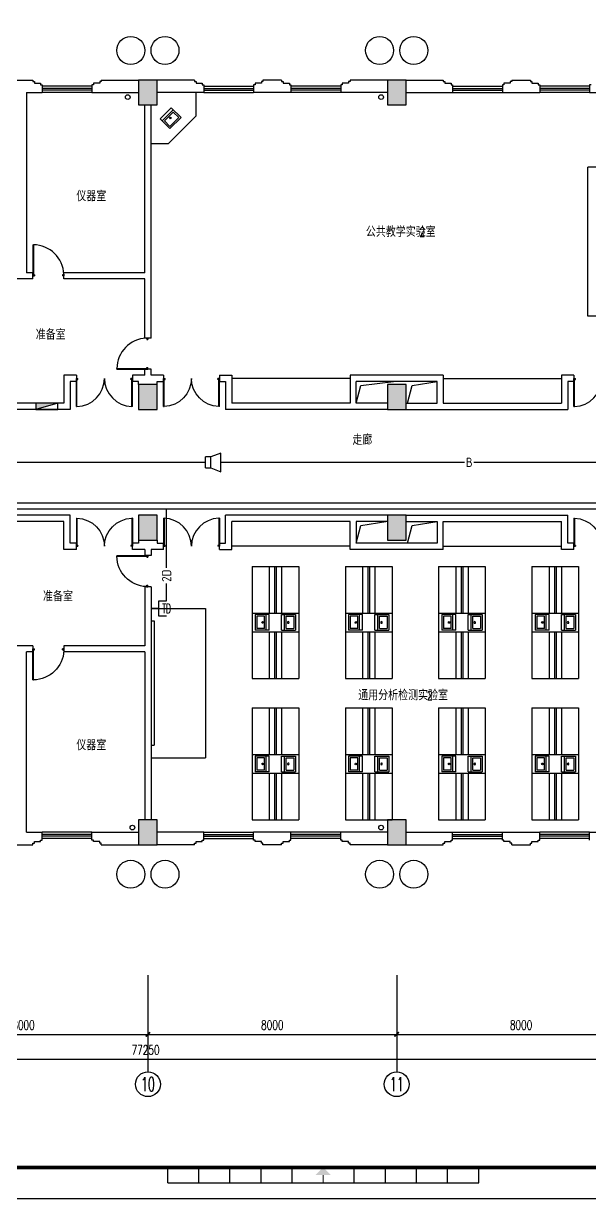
# Model space of a CAD drawing. Extents: x 190999 to 834799, y -200814 to 215286.
# Drawn here: x 240812 to 259012, y -12314 to 25485 of the extents above; entities that cross this region are included whole.
import ezdxf
from ezdxf.enums import TextEntityAlignment as Align

# ---------------------------------------------------------------- set-up
doc = ezdxf.new("R2010")
doc.units = 0
doc.header["$LTSCALE"] = 1000
doc.header["$MEASUREMENT"] = 0
for name, color, linetype in [('00-EQUIP', 3, 'Continuous'), ('00-SIG_TEXT', 7, 'Continuous'), ('00-WIRE-4', 6, 'Continuous'), ('A-墙线', 2, 'Continuous'), ('A-外包装修', 250, 'Continuous'), ('A-外窗', 145, 'Continuous'), ('A-家具', 250, 'Continuous'), ('A-门', 167, 'Continuous'), ('AXIS', 3, 'Continuous'), ('AXIS_TEXT', 7, 'Continuous'), ('COLUMN', 2, 'Continuous'), ('EQUIP_消火栓', 6, 'Continuous'), ('PUB_HATCH', 250, 'Continuous'), ('图框', 189, 'Continuous'), ('房间名称', 7, 'Continuous'), ('桥架', 1, 'Continuous'), ('洞口线', 177, 'Continuous'), ('雨水管', 3, 'Continuous')]:
    doc.layers.add(name, color=color, linetype=linetype)
doc.styles.add('-GBCBIGGBENOR', font='GBENOR.shx', dxfattribs={"bigfont": 'GBCBIG.shx'})
doc.styles.add('_COMPLEX', font='COMPLEX.shx', dxfattribs={"width": 0.5})
doc.styles.add('_TCH_AXIS', font='COMPLEX', dxfattribs={"bigfont": 'GBCBIG'})
doc.styles.add('_TCH_DIM', font='SIMPLEX', dxfattribs={"bigfont": 'GBCBIG'})
doc.styles.add('COMPLEX', font='COMPLEX')
doc.styles.add('DIM_FONT', font='SIMPLEX', dxfattribs={"width": 0.7, "bigfont": 'GBCBIG'})
doc.styles.get("Standard").update_dxf_attribs({"font": 'simhei.ttf'})
doc.styles.add('zz-1', font='arial.ttf', dxfattribs={"width": 0.8})
doc.dimstyles.new('DIMN', dxfattribs={"dimtxt": 300, "dimasz": 100, "dimexe": 250, "dimexo": 300, "dimgap": 150, "dimtad": 1, "dimdec": 0, "dimzin": 0, "dimdsep": 46, "dimtxsty": 'DIM_FONT', "dimblk": 'ARCHTICK', "dimcen": 0.09, "dimclrt": 7, "dimazin": 2, "dimtfac": 1, "dimtdec": 0, "dimtix": 1, "dimtmove": 2, "dimatfit": 3, "dimfxl": 0, "dimtolj": 1, "dimtzin": 0, "dimarcsym": 0})

# ---------------------------------------------------------------- blocks, each defined once
blk = doc.blocks.new('TJAD_TK_A0')
at = {"layer": '图框'}
for p, q in [((1517.5, -436.65), (1517.5, -431.65)), ((1527.5, -436.65), (1527.5, -431.65)), ((1537.5, -436.65), (1537.5, -431.65)), ((1547.5, -436.65), (1547.5, -431.65)), ((1557.5, -436.65), (1557.5, -431.65)), ((1577.5, -436.65), (1577.5, -431.65)), ((1587.5, -436.65), (1587.5, -431.65)), ((1597.5, -436.65), (1597.5, -431.65)), ((1607.5, -436.65), (1607.5, -431.65)), ((1617.5, -436.65), (1617.5, -431.65)), ((1517.5, -436.65), (1617.5, -436.65)), ((973, -441.7), (2162, -441.7))]:
    blk.add_line(p, q, dxfattribs=at)
at = {"layer": '图框', "const_width": 1.2}
blk.add_lwpolyline([(2152, -431.7), (2152, 389.3), (998, 389.3), (998, -431.7)], close=True, dxfattribs=at)
at = {"layer": '图框', "const_width": 0.3}
blk.add_lwpolyline([(1567.5, -434.15), (1567.5, -436.65)], dxfattribs=at)
at = {"layer": '图框'}
blk.add_solid([(1570, -434.15), (1565, -434.15), (1567.5, -431.65)], dxfattribs=at)
blk = doc.blocks.new('m1000')
at = {"layer": 'A-墙线'}
for p, q in [((0, 0), (0, 200)), ((1000, 0), (1000, 200))]:
    blk.add_line(p, q, dxfattribs=at)
at = {"layer": 'A-门'}
for p, q in [((0, 1100), (0, 100)), ((0, 1100), (20, 1100)), ((20, 1100), (20, 150)), ((0, 150), (30, 150)), ((0, 100), (50, 100)), ((30, 150), (30, 130)), ((30, 130), (50, 130)), ((50, 130), (50, 100)), ((950, 130), (950, 100)), ((970, 130), (950, 130)), ((1000, 100), (950, 100)), ((970, 150), (970, 130)), ((1000, 150), (970, 150)), ((1000, 150), (1000, 100))]:
    blk.add_line(p, q, dxfattribs=at)
blk.add_arc((0, 100), 1000, 2.866, 88.854, dxfattribs=at)
blk = doc.blocks.new('m1800')
at = {"layer": 'A-墙线'}
for p, q in [((-900, -100), (-900, 100)), ((900, -100), (900, 100))]:
    blk.add_line(p, q, dxfattribs=at)
at = {"layer": 'A-门'}
for p, q in [((-900, 900), (-900, 0)), ((-900, 900), (-880, 900)), ((-880, 900), (-880, 50)), ((880, 900), (880, 50)), ((900, 900), (880, 900)), ((900, 900), (900, 0)), ((-900, 50), (-870, 50)), ((-900, 0), (-850, 0)), ((-870, 50), (-870, 30)), ((-870, 30), (-850, 30)), ((-850, 30), (-850, 0)), ((850, 30), (850, 0)), ((870, 30), (850, 30)), ((900, 0), (850, 0)), ((870, 50), (870, 30)), ((900, 50), (870, 50))]:
    blk.add_line(p, q, dxfattribs=at)
for centre, start, end in [((-900, 0), 0, 88.7267), ((900, 0), 91.2733, 180)]:
    blk.add_arc(centre, 900, start, end, dxfattribs=at)
blk = doc.blocks.new('$TwtSys$00000434')
for p, q in [((-0.5, 0.5), (-0.5, -0.5)), ((-0.5, -0.5), (0.5, 0.5)), ((0.5, 0.5), (-0.5, 0.5)), ((0.5, -0.5), (0.5, 0.5)), ((-0.5, -0.5), (0.5, -0.5))]:
    blk.add_line(p, q)
blk.add_solid([(0.5, -0.5), (0.5, 0.5), (-0.5, -0.5)])
blk = doc.blocks.new('_ArchTick')
at = {"const_width": 0.5}
blk.add_lwpolyline([(-0.7, -0.7), (0.7, 0.7)], dxfattribs=at)
blk = doc.blocks.new('*D872')
at = {"layer": 'AXIS', "color": 0, "lineweight": -2}
for p, q in [((236812, -5433), (236812, -7283)), ((244812, -5433), (244812, -7283)), ((236812, -7033), (244812, -7033))]:
    blk.add_line(p, q, dxfattribs=at)
at = {"layer": 'Defpoints', "color": 0}
for p in [(236812, -5133), (244812, -5133), (244812, -7033)]:
    blk.add_point(p, dxfattribs=at)
at = {"layer": 'AXIS', "color": 0, "lineweight": -2, "xscale": 100, "yscale": 100, "zscale": 100, "rotation": 180}
blk.add_blockref('_ArchTick', (236812, -7033), dxfattribs=at)
at = {"layer": 'AXIS', "color": 0, "lineweight": -2, "xscale": 100, "yscale": 100, "zscale": 100}
blk.add_blockref('_ArchTick', (244812, -7033), dxfattribs=at)
at = {"layer": 'AXIS', "color": 7, "insert": (240812, -6733), "char_height": 300, "attachment_point": 5, "style": 'DIM_FONT'}
blk.add_mtext('\\A1;8000', dxfattribs=at)
blk = doc.blocks.new('*D873')
at = {"layer": 'AXIS', "color": 0, "lineweight": -2}
for p, q in [((244812, -5433), (244812, -7283)), ((252812, -5433), (252812, -7283)), ((244812, -7033), (252812, -7033))]:
    blk.add_line(p, q, dxfattribs=at)
at = {"layer": 'Defpoints', "color": 0}
for p in [(244812, -5133), (252812, -5133), (252812, -7033)]:
    blk.add_point(p, dxfattribs=at)
at = {"layer": 'AXIS', "color": 0, "lineweight": -2, "xscale": 100, "yscale": 100, "zscale": 100, "rotation": 180}
blk.add_blockref('_ArchTick', (244812, -7033), dxfattribs=at)
at = {"layer": 'AXIS', "color": 0, "lineweight": -2, "xscale": 100, "yscale": 100, "zscale": 100}
blk.add_blockref('_ArchTick', (252812, -7033), dxfattribs=at)
at = {"layer": 'AXIS', "color": 7, "insert": (248812, -6733), "char_height": 300, "attachment_point": 5, "style": 'DIM_FONT'}
blk.add_mtext('\\A1;8000', dxfattribs=at)
blk = doc.blocks.new('*D874')
at = {"layer": 'AXIS', "color": 0, "lineweight": -2}
for p, q in [((252812, -5433), (252812, -7283)), ((260812, -5433), (260812, -7283)), ((252812, -7033), (260812, -7033))]:
    blk.add_line(p, q, dxfattribs=at)
at = {"layer": 'Defpoints', "color": 0}
for p in [(252812, -5133), (260812, -5133), (260812, -7033)]:
    blk.add_point(p, dxfattribs=at)
at = {"layer": 'AXIS', "color": 0, "lineweight": -2, "xscale": 100, "yscale": 100, "zscale": 100, "rotation": 180}
blk.add_blockref('_ArchTick', (252812, -7033), dxfattribs=at)
at = {"layer": 'AXIS', "color": 0, "lineweight": -2, "xscale": 100, "yscale": 100, "zscale": 100}
blk.add_blockref('_ArchTick', (260812, -7033), dxfattribs=at)
at = {"layer": 'AXIS', "color": 7, "insert": (256812, -6733), "char_height": 300, "attachment_point": 5, "style": 'DIM_FONT'}
blk.add_mtext('\\A1;8000', dxfattribs=at)
blk = doc.blocks.new('*D879')
at = {"layer": 'AXIS', "color": 0, "lineweight": -2}
for p, q in [((206112, -5433), (206112, -8083)), ((283362, -5433), (283362, -8083)), ((206112, -7833), (283362, -7833))]:
    blk.add_line(p, q, dxfattribs=at)
at = {"layer": 'Defpoints', "color": 0}
for p in [(206112, -5133), (283362, -5133), (283362, -7833)]:
    blk.add_point(p, dxfattribs=at)
at = {"layer": 'AXIS', "color": 0, "lineweight": -2, "xscale": 100, "yscale": 100, "zscale": 100, "rotation": 180}
blk.add_blockref('_ArchTick', (206112, -7833), dxfattribs=at)
at = {"layer": 'AXIS', "color": 0, "lineweight": -2, "xscale": 100, "yscale": 100, "zscale": 100}
blk.add_blockref('_ArchTick', (283362, -7833), dxfattribs=at)
at = {"layer": 'AXIS', "color": 7, "insert": (244737, -7533), "char_height": 300, "attachment_point": 5, "style": 'DIM_FONT'}
blk.add_mtext('\\A1;77250', dxfattribs=at)
blk = doc.blocks.new('_AXISO')
blk.add_circle((0, 0), 0.5)
at = {"layer": 'AXIS_TEXT', "style": 'COMPLEX', "width": 1.041667}
blk.add_attdef('A', text='', height=0.56, dxfattribs=at).set_placement((-0.25, -0.28), (0.25, -0.28), align=Align.FIT)
blk = doc.blocks.new('$plan$00001609')
at = {"linetype": 'Continuous'}
for p, q in [((0, -251), (0, 251)), ((0, 251), (450, 251)), ((93, -251), (93, 251)), ((146, -199), (146, 199)), ((146, 199), (397, 199)), ((397, 199), (397, -199)), ((450, 251), (450, -251)), ((0, -251), (450, -251)), ((146, -199), (397, -199))]:
    blk.add_line(p, q, dxfattribs=at)
blk.add_line((238, 2), (238, 0))
blk.add_arc((212, 0), 26, 4.716, 0, dxfattribs=at)
at = {"style": 'zz-1'}
for tag in ['YSIZE', 'XSIZE']:
    blk.add_attdef(tag, (0, 0), '', height=0.5, dxfattribs=at)
blk = doc.blocks.new('_LINKPT1')
at = {"color": 0}
blk.add_line((0, 0), (0, 0), dxfattribs=at)
blk = doc.blocks.new('IO37IMB6')
for p, q in [((-0.5, 0.499), (-0.5, 0.999)), ((0.5, 0.999), (0.5, 0.499)), ((0.5, 0.499), (-0.5, 0.499)), ((0, 0.5), (0, 0))]:
    blk.add_line(p, q)
at = {"xscale": 0.002, "yscale": 0.002, "zscale": 0.002}
for p in [(0, 1.384), (-0.5, 0.499), (0, 0), (0.5, 0.499)]:
    blk.add_blockref('_LINKPT1', p, dxfattribs=at)
at = {"style": '_COMPLEX', "width": 0.6, "flags": 8}
blk.add_attdef('$TEXT$', text='', height=0.6, dxfattribs=at).set_placement((0, 1), align=Align.MIDDLE_CENTER)
at = {"flags": 9}
blk.add_attdef('A', (0, 0), '', height=0.00002, dxfattribs=at)
blk = doc.blocks.new('OS28WV87')
for p, q in [((0, 0.35), (0, -0.35)), ((0, 0.35), (0.35, 0.35)), ((0.35, 0.35), (1, 0.6)), ((0.35, 0.35), (0.35, -0.35)), ((1, 0.6), (1, -0.6)), ((0.35, -0.35), (0, -0.35)), ((1, -0.6), (0.35, -0.35))]:
    blk.add_line(p, q)
at = {"xscale": 0.002, "yscale": 0.002, "zscale": 0.002}
for p in [(0, 0), (0.175, 0.35), (1, 0), (0.175, -0.35)]:
    blk.add_blockref('_LINKPT1', p, dxfattribs=at)
at = {"flags": 9}
blk.add_attdef('A', (0, 0), '', height=0.00002, dxfattribs=at)

msp = doc.modelspace()

# ---------------------------------------------------------------- hatches: boundary and pattern name
at = {"layer": 'PUB_HATCH'}
for points in [[(245111.6, 23667.4), (244511.6, 23667.4), (244511.6, 22867.4), (245111.6, 22867.4)], [(253111.6, 23667.4), (252511.6, 23667.4), (252511.6, 22867.4), (253111.6, 22867.4)], [(245111.6, 13867.4), (244511.6, 13867.4), (244511.6, 13067.4), (245111.6, 13067.4)], [(253111.6, 13867.4), (252511.6, 13867.4), (252511.6, 13067.4), (253111.6, 13067.4)], [(245111.6, 9667.4), (244511.6, 9667.4), (244511.6, 8867.4), (245111.6, 8867.4)], [(253111.6, 9667.4), (252511.6, 9667.4), (252511.6, 8867.4), (253111.6, 8867.4)], [(245111.6, -132.6), (244511.6, -132.6), (244511.6, -932.6), (245111.6, -932.6)], [(253111.6, -132.6), (252511.6, -132.6), (252511.6, -932.6), (253111.6, -932.6)]]:
    msp.add_hatch(color=256, dxfattribs=at).paths.add_polyline_path(points)

# ---------------------------------------------------------------- linework, layer by layer
at = {"layer": '00-WIRE-4'}
for p, q in [((246661.6, 11367.4), (238819.8, 11367.4)), ((254992.3, 11367.4), (247161.6, 11367.4)), ((260037.1, 11367.4), (255297.3, 11367.4)), ((245411.1, 7972.9), (245411.1, 9867.4)), ((245411.1, 6917.4), (245411.1, 7472.3))]:
    msp.add_line(p, q, dxfattribs=at)
at = {"layer": 'A-墙线'}
for p, q in [((240511.6, 23667.4), (241111.6, 23667.4)), ((241111.6, 23667.4), (241111.6, 23617.4)), ((241111.6, 23617.4), (241161.6, 23617.4)), ((241161.6, 23617.4), (241161.6, 23567.4)), ((241161.6, 23567.4), (241361.6, 23567.4)), ((241361.6, 23567.4), (241361.6, 23517.4)), ((241361.6, 23517.4), (241411.6, 23517.4)), ((241411.6, 23517.4), (241411.6, 23267.4)), ((243061.6, 23517.4), (243011.6, 23517.4)), ((243011.6, 23517.4), (243011.6, 23267.4)), ((243061.6, 23567.4), (243061.6, 23517.4)), ((243261.6, 23567.4), (243061.6, 23567.4)), ((243261.6, 23617.4), (243261.6, 23567.4)), ((243311.6, 23617.4), (243261.6, 23617.4)), ((243311.6, 23667.4), (244511.6, 23667.4)), ((243311.6, 23667.4), (243311.6, 23617.4)), ((246311.6, 23667.4), (245111.6, 23667.4)), ((246311.6, 23667.4), (246311.6, 23617.4)), ((246311.6, 23617.4), (246361.6, 23617.4)), ((246361.6, 23617.4), (246361.6, 23567.4)), ((246361.6, 23567.4), (246561.6, 23567.4)), ((246561.6, 23567.4), (246561.6, 23517.4)), ((246561.6, 23517.4), (246611.6, 23517.4)), ((246611.6, 23517.4), (246611.6, 23267.4)), ((248261.6, 23517.4), (248211.6, 23517.4)), ((248211.6, 23517.4), (248211.6, 23267.4)), ((248261.6, 23567.4), (248261.6, 23517.4)), ((248461.6, 23567.4), (248261.6, 23567.4)), ((248461.6, 23617.4), (248461.6, 23567.4)), ((248511.6, 23617.4), (248461.6, 23617.4)), ((249111.6, 23667.4), (248511.6, 23667.4)), ((248511.6, 23667.4), (248511.6, 23617.4)), ((249111.6, 23667.4), (249111.6, 23617.4)), ((249111.6, 23617.4), (249161.6, 23617.4)), ((249161.6, 23617.4), (249161.6, 23567.4)), ((249161.6, 23567.4), (249361.6, 23567.4)), ((249361.6, 23567.4), (249361.6, 23517.4)), ((249361.6, 23517.4), (249411.6, 23517.4)), ((249411.6, 23517.4), (249411.6, 23267.4)), ((251061.6, 23517.4), (251011.6, 23517.4)), ((251011.6, 23517.4), (251011.6, 23267.4)), ((251061.6, 23567.4), (251061.6, 23517.4)), ((251261.6, 23567.4), (251061.6, 23567.4)), ((251261.6, 23617.4), (251261.6, 23567.4)), ((251311.6, 23617.4), (251261.6, 23617.4)), ((252511.6, 23667.4), (251311.6, 23667.4)), ((251311.6, 23667.4), (251311.6, 23617.4)), ((253111.6, 23667.4), (254311.6, 23667.4)), ((254311.6, 23667.4), (254311.6, 23617.4)), ((254311.6, 23617.4), (254361.6, 23617.4)), ((254361.6, 23617.4), (254361.6, 23567.4)), ((254361.6, 23567.4), (254561.6, 23567.4)), ((254561.6, 23567.4), (254561.6, 23517.4)), ((254561.6, 23517.4), (254611.6, 23517.4)), ((254611.6, 23517.4), (254611.6, 23267.4)), ((256261.6, 23517.4), (256211.6, 23517.4)), ((256211.6, 23517.4), (256211.6, 23267.4)), ((256261.6, 23567.4), (256261.6, 23517.4)), ((256461.6, 23567.4), (256261.6, 23567.4)), ((256461.6, 23617.4), (256461.6, 23567.4)), ((256511.6, 23617.4), (256461.6, 23617.4)), ((256511.6, 23667.4), (257111.6, 23667.4)), ((256511.6, 23667.4), (256511.6, 23617.4)), ((257111.6, 23667.4), (257111.6, 23617.4)), ((257111.6, 23617.4), (257161.6, 23617.4)), ((257161.6, 23617.4), (257161.6, 23567.4)), ((257161.6, 23567.4), (257361.6, 23567.4)), ((257361.6, 23567.4), (257361.6, 23517.4)), ((257361.6, 23517.4), (257411.6, 23517.4)), ((257411.6, 23517.4), (257411.6, 23267.4)), ((259061.6, 23517.4), (259011.6, 23517.4)), ((259011.6, 23517.4), (259011.6, 23267.4)), ((240911.6, 23267.4), (240911.6, 17467.4)), ((240911.6, 23267.4), (241411.6, 23267.4)), ((243011.6, 23267.4), (244511.6, 23267.4)), ((246611.6, 23267.4), (245111.6, 23267.4)), ((249411.6, 23267.4), (248211.6, 23267.4)), ((252511.6, 23267.4), (251011.6, 23267.4)), ((253111.6, 23267.4), (254611.6, 23267.4)), ((256211.6, 23267.4), (257411.6, 23267.4)), ((259011.6, 23267.4), (260511.6, 23267.4)), ((244711.6, 17467.4), (244711.6, 22867.4)), ((244911.6, 15367.4), (244911.6, 22867.4)), ((241111.6, 17467.4), (240911.6, 17467.4)), ((244711.6, 17467.4), (242111.6, 17467.4)), ((241111.6, 17267.4), (240511.6, 17267.4)), ((244711.6, 17267.4), (242111.6, 17267.4)), ((244711.6, 15367.4), (244711.6, 17267.4)), ((244711.6, 14167.4), (244711.6, 14367.4)), ((244911.6, 14167.4), (244911.6, 14367.4)), ((242511.6, 14167.4), (242111.6, 14167.4)), ((242111.6, 14167.4), (242111.6, 13267.4)), ((244711.6, 14167.4), (244311.6, 14167.4)), ((245311.6, 14167.4), (244911.6, 14167.4)), ((247111.6, 14167.4), (247511.6, 14167.4)), ((247511.6, 14167.4), (247511.6, 13267.4)), ((254311.6, 14167.4), (251311.6, 14167.4)), ((251311.6, 14167.4), (251311.6, 13267.4)), ((254311.6, 14167.4), (254311.6, 13267.4)), ((258511.6, 14167.4), (258111.6, 14167.4)), ((258111.6, 14167.4), (258111.6, 13267.4)), ((242511.6, 13967.4), (242311.6, 13967.4)), ((242311.6, 13967.4), (242311.6, 13067.4)), ((244511.6, 13967.4), (244311.6, 13967.4)), ((244511.6, 13867.4), (244511.6, 13967.4)), ((245111.6, 13967.4), (245311.6, 13967.4)), ((245111.6, 13867.4), (245111.6, 13967.4)), ((247111.6, 13967.4), (247311.6, 13967.4)), ((247311.6, 13967.4), (247311.6, 13067.4)), ((254111.6, 13967.4), (251511.6, 13967.4)), ((251511.6, 13267.4), (251511.6, 13967.4)), ((254111.6, 13267.4), (254111.6, 13967.4)), ((258511.6, 13967.4), (258311.6, 13967.4)), ((258311.6, 13967.4), (258311.6, 13067.4)), ((242111.6, 13267.4), (239461.6, 13267.4)), ((251311.6, 13267.4), (247511.6, 13267.4)), ((252511.6, 13267.4), (251511.6, 13267.4)), ((253111.6, 13267.4), (254111.6, 13267.4)), ((254311.6, 13267.4), (258111.6, 13267.4)), ((242311.6, 13067.4), (237111.6, 13067.4)), ((252511.6, 13067.4), (247311.6, 13067.4)), ((253111.6, 13067.4), (258311.6, 13067.4)), ((242311.6, 9667.4), (237111.6, 9667.4)), ((242111.6, 9467.4), (238061.6, 9467.4)), ((242111.6, 8567.4), (242111.6, 9467.4)), ((242311.6, 8767.4), (242311.6, 9667.4)), ((252511.6, 9667.4), (247311.6, 9667.4)), ((247311.6, 8767.4), (247311.6, 9667.4)), ((251311.6, 9467.4), (247511.6, 9467.4)), ((247511.6, 8567.4), (247511.6, 9467.4)), ((251311.6, 8567.4), (251311.6, 9467.4)), ((252511.6, 9467.4), (251511.6, 9467.4)), ((251511.6, 9467.4), (251511.6, 8767.4)), ((253111.6, 9667.4), (258311.6, 9667.4)), ((253111.6, 9467.4), (254111.6, 9467.4)), ((254111.6, 9467.4), (254111.6, 8767.4)), ((254311.6, 9467.4), (258111.6, 9467.4)), ((254311.6, 8567.4), (254311.6, 9467.4)), ((258111.6, 8567.4), (258111.6, 9467.4)), ((258311.6, 8767.4), (258311.6, 9667.4)), ((242511.6, 8767.4), (242311.6, 8767.4)), ((244511.6, 8767.4), (244311.6, 8767.4)), ((244511.6, 8867.4), (244511.6, 8767.4)), ((245111.6, 8867.4), (245111.6, 8767.4)), ((245111.6, 8767.4), (245311.6, 8767.4)), ((247111.6, 8767.4), (247311.6, 8767.4)), ((254111.6, 8767.4), (251511.6, 8767.4)), ((258511.6, 8767.4), (258311.6, 8767.4)), ((242511.6, 8567.4), (242111.6, 8567.4)), ((244711.6, 8567.4), (244311.6, 8567.4)), ((244711.6, 8567.4), (244711.6, 8367.4)), ((244911.6, 8567.4), (244911.6, 8367.4)), ((245311.6, 8567.4), (244911.6, 8567.4)), ((247111.6, 8567.4), (247511.6, 8567.4)), ((254311.6, 8567.4), (251311.6, 8567.4)), ((258511.6, 8567.4), (258111.6, 8567.4)), ((244711.6, 7367.4), (244711.6, 5467.4)), ((244911.6, 7367.4), (244911.6, -132.6)), ((241111.6, 5467.4), (240511.6, 5467.4)), ((244711.6, 5467.4), (242111.6, 5467.4)), ((241111.6, 5267.4), (240911.6, 5267.4)), ((240911.6, -532.6), (240911.6, 5267.4)), ((244711.6, 5267.4), (242111.6, 5267.4)), ((244711.6, 5267.4), (244711.6, -132.6)), ((240911.6, -532.6), (241411.6, -532.6)), ((241411.6, -782.6), (241411.6, -532.6)), ((243011.6, -532.6), (244511.6, -532.6)), ((243011.6, -782.6), (243011.6, -532.6)), ((246611.6, -532.6), (245111.6, -532.6)), ((246611.6, -782.6), (246611.6, -532.6)), ((249411.6, -532.6), (248211.6, -532.6)), ((248211.6, -782.6), (248211.6, -532.6)), ((249411.6, -782.6), (249411.6, -532.6)), ((252511.6, -532.6), (251011.6, -532.6)), ((251011.6, -782.6), (251011.6, -532.6)), ((253111.6, -532.6), (254611.6, -532.6)), ((254611.6, -782.6), (254611.6, -532.6)), ((256211.6, -532.6), (257411.6, -532.6)), ((256211.6, -782.6), (256211.6, -532.6)), ((257411.6, -782.6), (257411.6, -532.6)), ((259011.6, -532.6), (260511.6, -532.6)), ((259011.6, -782.6), (259011.6, -532.6)), ((240511.6, -932.6), (241111.6, -932.6)), ((241111.6, -932.6), (241111.6, -882.6)), ((241111.6, -882.6), (241161.6, -882.6)), ((241161.6, -882.6), (241161.6, -832.6)), ((241161.6, -832.6), (241361.6, -832.6)), ((241361.6, -782.6), (241411.6, -782.6)), ((241361.6, -832.6), (241361.6, -782.6)), ((243061.6, -782.6), (243011.6, -782.6)), ((243061.6, -832.6), (243061.6, -782.6)), ((243261.6, -832.6), (243061.6, -832.6)), ((243261.6, -882.6), (243261.6, -832.6)), ((243311.6, -882.6), (243261.6, -882.6)), ((243311.6, -932.6), (243311.6, -882.6)), ((243311.6, -932.6), (244511.6, -932.6)), ((246311.6, -932.6), (245111.6, -932.6)), ((246311.6, -932.6), (246311.6, -882.6)), ((246311.6, -882.6), (246361.6, -882.6)), ((246361.6, -882.6), (246361.6, -832.6)), ((246361.6, -832.6), (246561.6, -832.6)), ((246561.6, -782.6), (246611.6, -782.6)), ((246561.6, -832.6), (246561.6, -782.6)), ((248261.6, -782.6), (248211.6, -782.6)), ((248261.6, -832.6), (248261.6, -782.6)), ((248461.6, -832.6), (248261.6, -832.6)), ((248461.6, -882.6), (248461.6, -832.6)), ((248511.6, -882.6), (248461.6, -882.6)), ((248511.6, -932.6), (248511.6, -882.6)), ((249111.6, -932.6), (248511.6, -932.6)), ((249111.6, -932.6), (249111.6, -882.6)), ((249111.6, -882.6), (249161.6, -882.6)), ((249161.6, -882.6), (249161.6, -832.6)), ((249161.6, -832.6), (249361.6, -832.6)), ((249361.6, -782.6), (249411.6, -782.6)), ((249361.6, -832.6), (249361.6, -782.6)), ((251061.6, -782.6), (251011.6, -782.6)), ((251061.6, -832.6), (251061.6, -782.6)), ((251261.6, -832.6), (251061.6, -832.6)), ((251261.6, -882.6), (251261.6, -832.6)), ((251311.6, -882.6), (251261.6, -882.6)), ((251311.6, -932.6), (251311.6, -882.6)), ((252511.6, -932.6), (251311.6, -932.6)), ((253111.6, -932.6), (254311.6, -932.6)), ((254311.6, -932.6), (254311.6, -882.6)), ((254311.6, -882.6), (254361.6, -882.6)), ((254361.6, -882.6), (254361.6, -832.6)), ((254361.6, -832.6), (254561.6, -832.6)), ((254561.6, -782.6), (254611.6, -782.6)), ((254561.6, -832.6), (254561.6, -782.6)), ((256261.6, -782.6), (256211.6, -782.6)), ((256261.6, -832.6), (256261.6, -782.6)), ((256461.6, -832.6), (256261.6, -832.6)), ((256461.6, -882.6), (256461.6, -832.6)), ((256511.6, -882.6), (256461.6, -882.6)), ((256511.6, -932.6), (256511.6, -882.6)), ((256511.6, -932.6), (257111.6, -932.6)), ((257111.6, -932.6), (257111.6, -882.6)), ((257111.6, -882.6), (257161.6, -882.6)), ((257161.6, -882.6), (257161.6, -832.6)), ((257161.6, -832.6), (257361.6, -832.6)), ((257361.6, -782.6), (257411.6, -782.6)), ((257361.6, -832.6), (257361.6, -782.6))]:
    msp.add_line(p, q, dxfattribs=at)
at = {"layer": 'A-外包装修'}
for centre in [(244261.6, 24617.4), (245361.6, 24617.4), (252261.6, 24617.4), (253361.6, 24617.4), (244261.6, -1882.6), (245361.6, -1882.6), (252261.6, -1882.6), (253361.6, -1882.6)]:
    msp.add_circle(centre, 450, dxfattribs=at)
at = {"layer": 'A-外窗'}
for p, q in [((243011.6, 23467.4), (241411.6, 23467.4)), ((246611.6, 23467.4), (248211.6, 23467.4)), ((251011.6, 23467.4), (249411.6, 23467.4)), ((254611.6, 23467.4), (256211.6, 23467.4)), ((259011.6, 23467.4), (257411.6, 23467.4)), ((243011.6, 23397.4), (241411.6, 23397.4)), ((243011.6, 23337.4), (241411.6, 23337.4)), ((243011.6, 23267.4), (241411.6, 23267.4)), ((246611.6, 23397.4), (248211.6, 23397.4)), ((246611.6, 23337.4), (248211.6, 23337.4)), ((246611.6, 23267.4), (248211.6, 23267.4)), ((251011.6, 23397.4), (249411.6, 23397.4)), ((251011.6, 23337.4), (249411.6, 23337.4)), ((251011.6, 23267.4), (249411.6, 23267.4)), ((254611.6, 23397.4), (256211.6, 23397.4)), ((254611.6, 23337.4), (256211.6, 23337.4)), ((254611.6, 23267.4), (256211.6, 23267.4)), ((259011.6, 23397.4), (257411.6, 23397.4)), ((259011.6, 23337.4), (257411.6, 23337.4)), ((259011.6, 23267.4), (257411.6, 23267.4)), ((243011.6, -532.6), (241411.6, -532.6)), ((243011.6, -602.6), (241411.6, -602.6)), ((243011.6, -662.6), (241411.6, -662.6)), ((243011.6, -732.6), (241411.6, -732.6)), ((246611.6, -532.6), (248211.6, -532.6)), ((246611.6, -602.6), (248211.6, -602.6)), ((246611.6, -662.6), (248211.6, -662.6)), ((246611.6, -732.6), (248211.6, -732.6)), ((251011.6, -532.6), (249411.6, -532.6)), ((251011.6, -602.6), (249411.6, -602.6)), ((251011.6, -662.6), (249411.6, -662.6)), ((251011.6, -732.6), (249411.6, -732.6)), ((254611.6, -532.6), (256211.6, -532.6)), ((254611.6, -602.6), (256211.6, -602.6)), ((254611.6, -662.6), (256211.6, -662.6)), ((254611.6, -732.6), (256211.6, -732.6)), ((259011.6, -532.6), (257411.6, -532.6)), ((259011.6, -602.6), (257411.6, -602.6)), ((259011.6, -662.6), (257411.6, -662.6)), ((259011.6, -732.6), (257411.6, -732.6))]:
    msp.add_line(p, q, dxfattribs=at)
at = {"layer": 'A-家具'}
for p, q in [((246361.6, 22517.4), (246361.6, 23267.4)), ((246361.6, 22517.4), (245461.6, 21617.4)), ((245461.6, 21617.4), (244911.6, 21617.4)), ((258961.6, 16067.4), (258961.6, 20867.4)), ((260711.6, 20867.4), (258961.6, 20867.4)), ((260711.6, 16067.4), (258961.6, 16067.4)), ((251311.6, 14067.4), (247511.6, 14067.4)), ((254311.6, 14067.4), (258111.6, 14067.4)), ((251311.6, 8667.4), (247511.6, 8667.4)), ((254311.6, 8667.4), (258111.6, 8667.4)), ((248161.6, 8017.4), (248161.6, 4417.4)), ((248161.6, 8017.4), (249661.6, 8017.4)), ((248711.6, 8017.4), (248711.6, 6517.4)), ((248886.6, 8017.4), (248886.6, 6517.4)), ((248936.6, 8017.4), (248936.6, 6517.4)), ((249111.6, 8017.4), (249111.6, 6517.4)), ((249661.6, 8017.4), (249661.6, 4417.4)), ((251161.6, 8017.4), (251161.6, 4417.4)), ((251161.6, 8017.4), (252661.6, 8017.4)), ((251711.6, 8017.4), (251711.6, 6517.4)), ((251886.6, 8017.4), (251886.6, 6517.4)), ((251936.6, 8017.4), (251936.6, 6517.4)), ((252111.6, 8017.4), (252111.6, 6517.4)), ((252661.6, 8017.4), (252661.6, 4417.4)), ((254161.6, 8017.4), (254161.6, 4417.4)), ((254161.6, 8017.4), (255661.6, 8017.4)), ((254711.6, 8017.4), (254711.6, 6517.4)), ((254886.6, 8017.4), (254886.6, 6517.4)), ((254936.6, 8017.4), (254936.6, 6517.4)), ((255111.6, 8017.4), (255111.6, 6517.4)), ((255661.6, 8017.4), (255661.6, 4417.4)), ((257161.6, 8017.4), (257161.6, 4417.4)), ((257161.6, 8017.4), (258661.6, 8017.4)), ((257711.6, 8017.4), (257711.6, 6517.4)), ((257886.6, 8017.4), (257886.6, 6517.4)), ((257936.6, 8017.4), (257936.6, 6517.4)), ((258111.6, 8017.4), (258111.6, 6517.4)), ((258661.6, 8017.4), (258661.6, 4417.4)), ((244911.6, 6667.4), (246661.6, 6667.4)), ((246661.6, 6667.4), (246661.6, 1867.4)), ((248161.6, 6517.4), (249661.6, 6517.4)), ((251161.6, 6517.4), (252661.6, 6517.4)), ((254161.6, 6517.4), (255661.6, 6517.4)), ((257161.6, 6517.4), (258661.6, 6517.4)), ((244911.6, 6267.4), (245011.6, 6267.4)), ((245011.6, 6267.4), (245011.6, 2267.4)), ((248161.6, 5917.4), (249661.6, 5917.4)), ((248711.6, 5917.4), (248711.6, 4417.4)), ((248886.6, 5917.4), (248886.6, 4417.4)), ((248936.6, 5917.4), (248936.6, 4417.4)), ((249111.6, 5917.4), (249111.6, 4417.4)), ((251161.6, 5917.4), (252661.6, 5917.4)), ((251711.6, 5917.4), (251711.6, 4417.4)), ((251886.6, 5917.4), (251886.6, 4417.4)), ((251936.6, 5917.4), (251936.6, 4417.4)), ((252111.6, 5917.4), (252111.6, 4417.4)), ((254161.6, 5917.4), (255661.6, 5917.4)), ((254711.6, 5917.4), (254711.6, 4417.4)), ((254886.6, 5917.4), (254886.6, 4417.4)), ((254936.6, 5917.4), (254936.6, 4417.4)), ((255111.6, 5917.4), (255111.6, 4417.4)), ((257161.6, 5917.4), (258661.6, 5917.4)), ((257711.6, 5917.4), (257711.6, 4417.4)), ((257886.6, 5917.4), (257886.6, 4417.4)), ((257936.6, 5917.4), (257936.6, 4417.4)), ((258111.6, 5917.4), (258111.6, 4417.4)), ((248161.6, 4417.4), (249661.6, 4417.4)), ((251161.6, 4417.4), (252661.6, 4417.4)), ((254161.6, 4417.4), (255661.6, 4417.4)), ((257161.6, 4417.4), (258661.6, 4417.4)), ((248161.6, 3467.4), (248161.6, -132.6)), ((248161.6, 3467.4), (249661.6, 3467.4)), ((248711.6, 3467.4), (248711.6, 1967.4)), ((248886.6, 3467.4), (248886.6, 1967.4)), ((248936.6, 3467.4), (248936.6, 1967.4)), ((249111.6, 3467.4), (249111.6, 1967.4)), ((249661.6, 3467.4), (249661.6, -132.6)), ((251161.6, 3467.4), (251161.6, -132.6)), ((251161.6, 3467.4), (252661.6, 3467.4)), ((251711.6, 3467.4), (251711.6, 1967.4)), ((251886.6, 3467.4), (251886.6, 1967.4)), ((251936.6, 3467.4), (251936.6, 1967.4)), ((252111.6, 3467.4), (252111.6, 1967.4)), ((252661.6, 3467.4), (252661.6, -132.6)), ((254161.6, 3467.4), (254161.6, -132.6)), ((254161.6, 3467.4), (255661.6, 3467.4)), ((254711.6, 3467.4), (254711.6, 1967.4)), ((254886.6, 3467.4), (254886.6, 1967.4)), ((254936.6, 3467.4), (254936.6, 1967.4)), ((255111.6, 3467.4), (255111.6, 1967.4)), ((255661.6, 3467.4), (255661.6, -132.6)), ((257161.6, 3467.4), (257161.6, -132.6)), ((257161.6, 3467.4), (258661.6, 3467.4)), ((257711.6, 3467.4), (257711.6, 1967.4)), ((257886.6, 3467.4), (257886.6, 1967.4)), ((257936.6, 3467.4), (257936.6, 1967.4)), ((258111.6, 3467.4), (258111.6, 1967.4)), ((258661.6, 3467.4), (258661.6, -132.6)), ((244911.6, 2267.4), (245011.6, 2267.4)), ((248161.6, 1967.4), (249661.6, 1967.4)), ((251161.6, 1967.4), (252661.6, 1967.4)), ((254161.6, 1967.4), (255661.6, 1967.4)), ((257161.6, 1967.4), (258661.6, 1967.4)), ((244911.6, 1867.4), (246661.6, 1867.4)), ((248161.6, 1367.4), (249661.6, 1367.4)), ((248711.6, 1367.4), (248711.6, -132.6)), ((248886.6, 1367.4), (248886.6, -132.6)), ((248936.6, 1367.4), (248936.6, -132.6)), ((249111.6, 1367.4), (249111.6, -132.6)), ((251161.6, 1367.4), (252661.6, 1367.4)), ((251711.6, 1367.4), (251711.6, -132.6)), ((251886.6, 1367.4), (251886.6, -132.6)), ((251936.6, 1367.4), (251936.6, -132.6)), ((252111.6, 1367.4), (252111.6, -132.6)), ((254161.6, 1367.4), (255661.6, 1367.4)), ((254711.6, 1367.4), (254711.6, -132.6)), ((254886.6, 1367.4), (254886.6, -132.6)), ((254936.6, 1367.4), (254936.6, -132.6)), ((255111.6, 1367.4), (255111.6, -132.6)), ((257161.6, 1367.4), (258661.6, 1367.4)), ((257711.6, 1367.4), (257711.6, -132.6)), ((257886.6, 1367.4), (257886.6, -132.6)), ((257936.6, 1367.4), (257936.6, -132.6)), ((258111.6, 1367.4), (258111.6, -132.6)), ((248161.6, -132.6), (249661.6, -132.6)), ((251161.6, -132.6), (252661.6, -132.6)), ((254161.6, -132.6), (255661.6, -132.6)), ((257161.6, -132.6), (258661.6, -132.6))]:
    msp.add_line(p, q, dxfattribs=at)
at = {"layer": 'AXIS'}
for p, q in [((244811.6, -5132.6), (244811.6, -8236.3)), ((252811.6, -5132.6), (252811.6, -8236.3))]:
    msp.add_line(p, q, dxfattribs=at)
at = {"layer": 'COLUMN'}
for p, q in [((245111.6, 23667.4), (244511.6, 23667.4)), ((244511.6, 23667.4), (244511.6, 22867.4)), ((245111.6, 22867.4), (245111.6, 23667.4)), ((253111.6, 23667.4), (252511.6, 23667.4)), ((252511.6, 23667.4), (252511.6, 22867.4)), ((253111.6, 22867.4), (253111.6, 23667.4)), ((244511.6, 22867.4), (245111.6, 22867.4)), ((252511.6, 22867.4), (253111.6, 22867.4)), ((245111.6, 13867.4), (244511.6, 13867.4)), ((244511.6, 13867.4), (244511.6, 13067.4)), ((245111.6, 13067.4), (245111.6, 13867.4)), ((253111.6, 13867.4), (252511.6, 13867.4)), ((252511.6, 13867.4), (252511.6, 13067.4)), ((253111.6, 13067.4), (253111.6, 13867.4)), ((244511.6, 13067.4), (245111.6, 13067.4)), ((252511.6, 13067.4), (253111.6, 13067.4)), ((245111.6, 9667.4), (244511.6, 9667.4)), ((244511.6, 9667.4), (244511.6, 8867.4)), ((245111.6, 8867.4), (245111.6, 9667.4)), ((253111.6, 9667.4), (252511.6, 9667.4)), ((252511.6, 9667.4), (252511.6, 8867.4)), ((253111.6, 8867.4), (253111.6, 9667.4)), ((244511.6, 8867.4), (245111.6, 8867.4)), ((252511.6, 8867.4), (253111.6, 8867.4)), ((245111.6, -132.6), (244511.6, -132.6)), ((244511.6, -132.6), (244511.6, -932.6)), ((245111.6, -932.6), (245111.6, -132.6)), ((253111.6, -132.6), (252511.6, -132.6)), ((252511.6, -132.6), (252511.6, -932.6)), ((253111.6, -932.6), (253111.6, -132.6)), ((244511.6, -932.6), (245111.6, -932.6)), ((252511.6, -932.6), (253111.6, -932.6))]:
    msp.add_line(p, q, dxfattribs=at)
at = {"layer": '桥架'}
for p, q in [((211111.6, 10067.4), (283811.6, 10067.4)), ((216211.6, 9867.4), (283811.6, 9867.4))]:
    msp.add_line(p, q, dxfattribs=at)
at = {"layer": '洞口线', "ltscale": 2}
for points in [[(251511.6, 13267.1), (251655.1, 13836.5), (252711.6, 13967.1)], [(253161.6, 13267.1), (253305.1, 13836.5), (254111.6, 13967.4)], [(251511.6, 8767.1), (251655.1, 9336.5), (252461.6, 9467.4)], [(253161.6, 8767.1), (253305.1, 9336.5), (254111.6, 9467.4)]]:
    msp.add_lwpolyline(points, dxfattribs=at)
at = {"layer": '雨水管'}
for centre in [(244161.6, 23117.4), (252311.6, 23117.4), (244311.6, -382.6), (252311.6, -382.6)]:
    msp.add_circle(centre, 75, dxfattribs=at)

# ---------------------------------------------------------------- block references
at = {"layer": '00-EQUIP', "xscale": -500, "yscale": 500, "zscale": 500, "rotation": 180}
msp.add_blockref('OS28WV87', (246661.6, 11367.4), dxfattribs=at)
at = {"layer": '00-EQUIP'}
ref = msp.add_blockref('IO37IMB6', (244911.6, 6667.4), dxfattribs=dict(at, xscale=500, yscale=500, zscale=500, rotation=270))
ref.add_attrib('$TEXT$', 'TD', dxfattribs={"layer": '0', "height": 300, "style": '_COMPLEX', "width": 0.6, "flags": 8}).set_placement((245411.6, 6667.4), align=Align.MIDDLE_CENTER)
at = {"layer": 'A-家具', "yscale": -1}
for p, rotation in [((245381.3, 22597.7), 315), ((248711.6, 6217.4), 180), ((251711.6, 6217.4), 180), ((254711.6, 6217.4), 180), ((257711.6, 6217.4), 180), ((248711.6, 1667.4), 180), ((251711.6, 1667.4), 180), ((254711.6, 1667.4), 180), ((257711.6, 1667.4), 180)]:
    msp.add_blockref('$plan$00001609', p, dxfattribs=dict(at, rotation=rotation))
at = {"layer": 'A-家具'}
for p in [(249111.6, 6217.4), (252111.6, 6217.4), (255111.6, 6217.4), (258111.6, 6217.4), (249111.6, 1667.4), (252111.6, 1667.4), (255111.6, 1667.4), (258111.6, 1667.4)]:
    msp.add_blockref('$plan$00001609', p, dxfattribs=at)
at = {"layer": 'A-门'}
for name, p in [('m1000', (241111.6, 17267.4)), ('m1800', (246211.6, 8667.4))]:
    msp.add_blockref(name, p, dxfattribs=at)
for name, p, rotation in [('m1000', (244911.6, 14367.4), 90), ('m1800', (243411.6, 14067.4), 180), ('m1800', (259411.6, 14067.4), 180)]:
    msp.add_blockref(name, p, dxfattribs=dict(at, rotation=rotation))
at = {"layer": 'A-门', "xscale": -1}
for name, p, rotation in [('m1800', (246211.6, 14067.4), 180), ('m1000', (244911.6, 8367.4), 90), ('m1000', (241111.6, 5467.4), 180)]:
    msp.add_blockref(name, p, dxfattribs=dict(at, rotation=rotation))
for p in [(243411.6, 8667.4), (259411.6, 8667.4)]:
    msp.add_blockref('m1800', p, dxfattribs=at)
at = {"layer": 'AXIS'}
ref = msp.add_blockref('_AXISO', (244811.6, -8636.3), dxfattribs=dict(at, xscale=800, yscale=800, zscale=800))
ref.add_attrib('A', '10', dxfattribs={"layer": 'AXIS_TEXT', "height": 452.55, "style": '_TCH_AXIS', "width": 0.724138}).set_placement((244585.4, -8862.6), (245037.9, -8862.6), align=Align.FIT)
ref = msp.add_blockref('_AXISO', (252811.6, -8636.3), dxfattribs=dict(at, xscale=800, yscale=800, zscale=800))
ref.add_attrib('A', '11', dxfattribs={"layer": 'AXIS_TEXT', "height": 452.55, "style": '_TCH_AXIS', "width": 0.875}).set_placement((252585.4, -8862.6), (253037.9, -8862.6), align=Align.FIT)
at = {"layer": 'EQUIP_消火栓', "xscale": 700, "yscale": 200, "zscale": 700, "rotation": 180}
msp.add_blockref('$TwtSys$00000434', (241561.3, 13167.4), dxfattribs=at)
at = {"layer": '图框', "xscale": 100, "yscale": 100, "zscale": 100}
msp.add_blockref('TJAD_TK_A0', (93698.6, 31856.8), dxfattribs=at)

# ---------------------------------------------------------------- texts
at = {"layer": '00-SIG_TEXT', "style": '-GBCBIGGBENOR'}
msp.add_text('B', height=300, dxfattribs=at).set_placement((255144.8, 11367.4), align=Align.MIDDLE_CENTER)
msp.add_text('2D', height=300, rotation=90, dxfattribs=at).set_placement((245411.1, 7722.6), align=Align.MIDDLE_CENTER)
at = {"layer": '房间名称', "style": '_TCH_DIM'}
for s, p in [('仪器室', (242509.7, 19768)), ('公共教学实验室', (251821.1, 18621.2)), ('准备室', (241204.9, 15313.3)), ('走廊', (251386.6, 11927.6)), ('准备室', (241437.6, 6894)), ('通用分析检测实验室', (251575.4, 3713.6)), ('仪器室', (242509.7, 2106.9))]:
    msp.add_text(s, height=337.59, dxfattribs=at).set_placement(p)
at = {"layer": '房间名称', "style": '_TCH_DIM', "width": 0.705882}
for p in [(253541.3, 18621.2), (253787.1, 3713.6)]:
    msp.add_text('2', height=297.5, dxfattribs=at).set_placement(p)

# ---------------------------------------------------------------- dimensions: what is measured, and where the dimension line sits
at = {"layer": 'AXIS'}
for p1, p2, distance, picture, middle in [((206111.8, -5132.6), (283361.6, -5132.6), -2700, '*D879', (244736.7, -7532.6)), ((236811.6, -5132.6), (244811.6, -5132.6), -1900, '*D872', (240811.6, -6732.6)), ((244811.6, -5132.6), (252811.6, -5132.6), -1900, '*D873', (248811.6, -6732.6)), ((252811.6, -5132.6), (260811.6, -5132.6), -1900, '*D874', (256811.6, -6732.6))]:
    dim = msp.add_aligned_dim(p1=p1, p2=p2, distance=distance, dimstyle='DIMN', dxfattribs=at)
    dim.commit()
    dim.dimension.update_dxf_attribs({"geometry": picture, "text_midpoint": middle})

doc.saveas('drawing.dxf')
